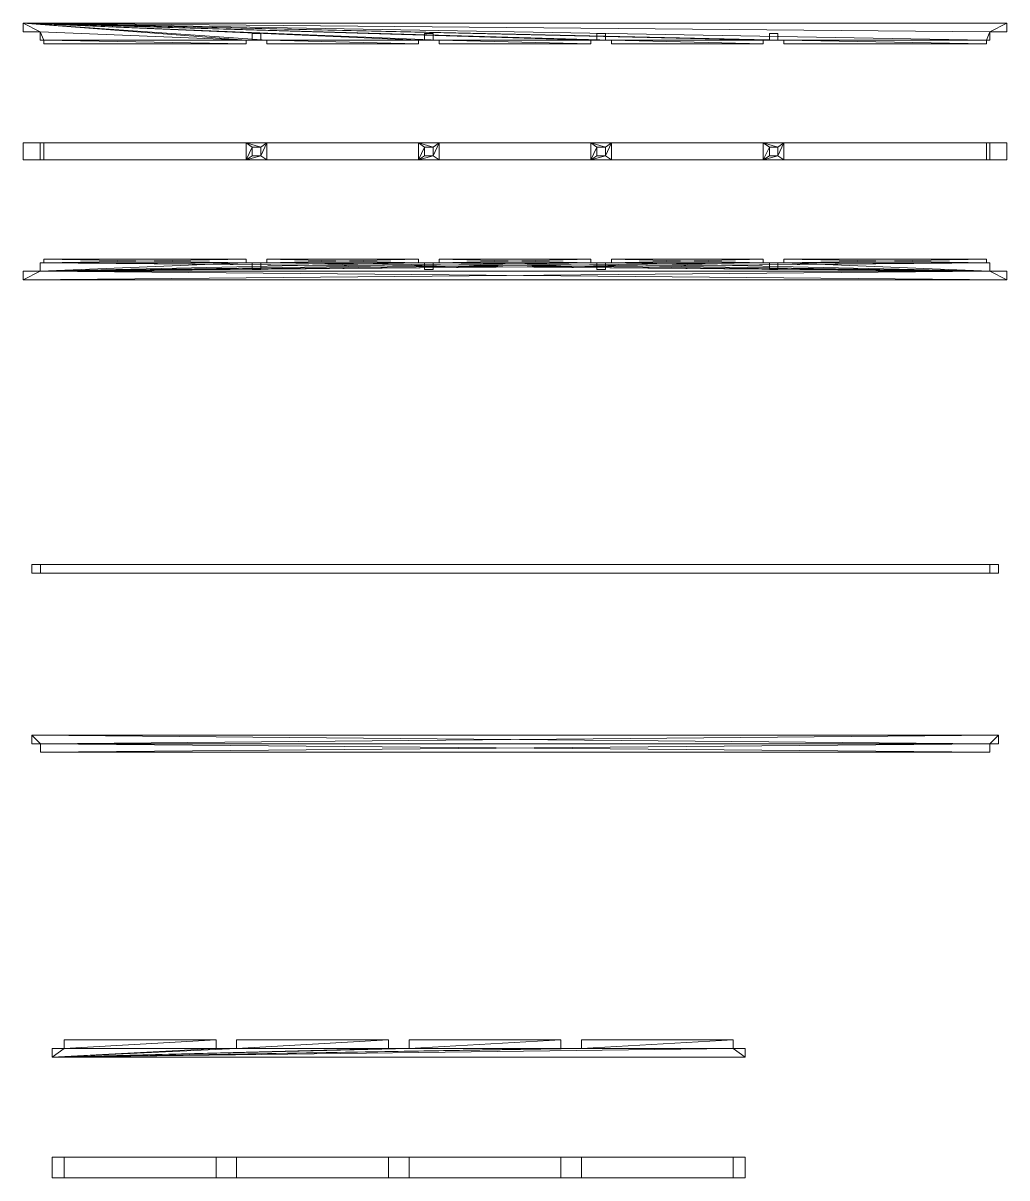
# Model space of a CAD drawing. Header units: millimetres. Extents: x 1039 to 86168, y -97507 to 20336.
# Drawn here: x 74698 to 86168, y -23712 to -10245 of the extents above; entities that cross this region are included whole.
import ezdxf

# ---------------------------------------------------------------- set-up
doc = ezdxf.new("R2010")
doc.units = ezdxf.units.MM
doc.header["$MEASUREMENT"] = 0
doc.layers.add('Чертежи клееныого БАЛКИ', color=7, linetype='Continuous')
doc.layers.add('ЧЕРТЕжи обвязка брус', color=7, linetype='Continuous')

# ---------------------------------------------------------------- blocks, each defined once
blk = doc.blocks.new('Морф_C923978B-8B21-4282-8035-4566101D51B5')
at = {"layer": 'ЧЕРТЕжи обвязка брус', "lineweight": 0}
mesh = blk.add_polyface(dxfattribs=at)
corners = [(77298, -11841, -97), (74938, -11841, -97), (74938, -11641, -97), (77298, -11641, -97), (74938, -11841, -57), (74898, -11841, -57), (74898, -11641, -57), (74938, -11641, -57), (77298, -11841, -57), (77298, -11641, -57), (77538, -11641, -57), (77538, -11841, -57), (77368, -11791, -57), (77468, -11791, -57), (77468, -11691, -57), (77368, -11691, -57), (74898, -11841, 43), (74698, -11841, 43), (74698, -11641, 43), (74898, -11641, 43), (74698, -11841, 143), (74698, -11641, 143), (77368, -11791, 23), (77468, -11791, 23), (77468, -11691, 23), (77368, -11691, 23), (77538, -11841, -97), (79308, -11841, -97), (79308, -11841, -57), (79548, -11841, -57), (79548, -11841, -97), (81318, -11841, -97), (81318, -11841, -57), (81558, -11841, -57), (81558, -11841, -97), (83328, -11841, -97), (83328, -11841, -57), (83568, -11841, -57), (83568, -11841, -97), (85928, -11841, -97), (85928, -11841, -57), (85968, -11841, -57), (85968, -11841, 43), (86168, -11841, 43), (86168, -11841, 143), (77538, -11641, -97), (79308, -11641, -97), (79308, -11641, -57), (79548, -11641, -57), (79378, -11791, -57), (79478, -11791, -57), (79478, -11691, -57), (79378, -11691, -57), (86168, -11641, 143), (79378, -11791, 23), (79478, -11791, 23), (79478, -11691, 23), (79378, -11691, 23), (86168, -11641, 43), (85968, -11641, 43), (85968, -11641, -57), (85928, -11641, -57), (85928, -11641, -97), (83568, -11641, -97), (83568, -11641, -57), (83328, -11641, -57), (83328, -11641, -97), (81558, -11641, -97), (81558, -11641, -57), (81318, -11641, -57), (81318, -11641, -97), (79548, -11641, -97), (81388, -11791, -57), (81488, -11791, -57), (81488, -11691, -57), (81388, -11691, -57), (83398, -11691, -57), (83398, -11791, -57), (83498, -11791, -57), (83498, -11691, -57), (81388, -11791, 23), (81488, -11791, 23), (83398, -11791, 23), (83498, -11791, 23), (81488, -11691, 23), (81388, -11691, 23), (83398, -11691, 23), (83498, -11691, 23)]
mesh.append_faces([[corners[k] for k in face] for face in [(0, 1, 2, 3), (4, 5, 6, 7), (1, 4, 7, 2), (16, 17, 18, 19), (5, 16, 19, 6), (17, 20, 21, 18), (13, 12, 22, 23), (15, 14, 24, 25), (22, 25, 24, 23), (12, 15, 25, 22), (14, 13, 23, 24), (8, 0, 3, 9), (27, 26, 45, 46), (28, 27, 46, 47), (21, 20, 44, 53), (50, 49, 54, 55), (52, 51, 56, 57), (54, 57, 56, 55), (49, 52, 57, 54), (51, 50, 55, 56), (26, 11, 10, 45), (31, 30, 71, 70), (35, 34, 67, 66), (34, 33, 68, 67), (32, 31, 70, 69), (36, 35, 66, 65), (30, 29, 48, 71), (73, 72, 80, 81), (78, 77, 82, 83), (75, 74, 84, 85), (80, 85, 84, 81), (82, 86, 87, 83), (77, 76, 86, 82), (72, 75, 85, 80), (74, 73, 81, 84), (39, 38, 63, 62), (41, 40, 61, 60), (43, 42, 59, 58), (42, 41, 60, 59), (44, 43, 58, 53), (86, 76, 79, 87), (79, 78, 83, 87), (38, 37, 64, 63), (40, 39, 62, 61)]], dxfattribs={"color": 33})
mesh.append_faces([[corners[k] for k in face] for face in [(39, 37, 38), (35, 33, 34), (31, 29, 30), (27, 11, 26), (0, 4, 1), (2, 9, 3), (45, 47, 46), (71, 69, 70), (67, 65, 66), (63, 61, 62)]], dxfattribs={"vtx0": -1, "color": 33})
mesh.append_faces([[corners[k] for k in face] for face in [(11, 13, 10), (10, 14, 9), (29, 50, 48), (48, 51, 47), (33, 73, 68), (68, 74, 69), (37, 78, 64), (64, 79, 65)]], dxfattribs={"vtx0": -1, "vtx1": -1, "color": 33})
mesh.append_faces([[corners[k] for k in face] for face in [(36, 40, 16), (32, 36, 16), (28, 32, 16), (8, 28, 16), (10, 7, 59), (48, 10, 59), (68, 48, 59), (64, 68, 59)]], dxfattribs={"vtx0": -1, "vtx1": -1, "vtx2": -1, "color": 33})
mesh.append_faces([[corners[k] for k in face] for face in [(15, 8, 9), (8, 12, 13), (10, 13, 14), (42, 44, 20), (42, 20, 17), (8, 16, 5), (52, 28, 47), (28, 49, 50), (48, 50, 51), (19, 21, 53), (19, 53, 58), (64, 59, 60), (75, 32, 69), (32, 72, 73), (68, 73, 74), (76, 36, 65), (36, 77, 78), (64, 78, 79)]], dxfattribs={"vtx0": -1, "vtx2": -1, "color": 33})
mesh.append_faces([[corners[k] for k in face] for face in [(15, 12, 8), (14, 15, 9), (11, 8, 13), (41, 42, 16), (40, 41, 16), (39, 40, 37), (35, 36, 33), (31, 32, 29), (27, 28, 11), (0, 8, 4), (52, 49, 28), (51, 52, 47), (29, 28, 50), (6, 19, 59), (7, 6, 59), (2, 7, 9), (45, 10, 47), (71, 48, 69), (67, 68, 65), (63, 64, 61), (75, 72, 32), (74, 75, 69), (33, 32, 73), (76, 77, 36), (79, 76, 65), (37, 36, 78)]], dxfattribs={"vtx1": -1, "vtx2": -1, "color": 33})
mesh.append_faces([[corners[k] for k in face] for face in [(42, 43, 44), (19, 18, 21)]], dxfattribs={"vtx2": -1, "color": 33})
blk = doc.blocks.new('Морф_4111F204-13A5-4C08-B6C9-81580ADD8D00')
at = {"layer": 'ЧЕРТЕжи обвязка брус', "lineweight": 0}
mesh = blk.add_polyface(dxfattribs=at)
corners = [(74898, -10445, 164), (74898, -10445, -36), (74938, -10445, -36), (74938, -10445, 164), (74938, -10485, -36), (77298, -10485, -36), (77298, -10485, 164), (74938, -10485, 164), (77298, -10445, 164), (77298, -10445, -36), (77538, -10445, -36), (77538, -10445, 164), (77368, -10445, 114), (77468, -10445, 114), (77468, -10445, 14), (77368, -10445, 14), (77368, -10365, 114), (77368, -10365, 14), (77468, -10365, 14), (77468, -10365, 114), (74698, -10345, -36), (74898, -10345, -36), (74898, -10345, 164), (74698, -10345, 164), (74698, -10245, -36), (74698, -10245, 164), (77538, -10485, -36), (79308, -10485, -36), (79308, -10485, 164), (77538, -10485, 164), (79308, -10445, -36), (79548, -10445, -36), (79548, -10445, 164), (79308, -10445, 164), (79478, -10445, 14), (79378, -10445, 14), (79378, -10445, 114), (79478, -10445, 114), (86168, -10245, -36), (86168, -10345, -36), (85968, -10345, -36), (85968, -10445, -36), (85928, -10445, -36), (85928, -10485, -36), (83568, -10485, -36), (83568, -10445, -36), (83328, -10445, -36), (83328, -10485, -36), (81558, -10485, -36), (81558, -10445, -36), (81318, -10445, -36), (81318, -10485, -36), (79548, -10485, -36), (79548, -10485, 164), (81318, -10485, 164), (81318, -10445, 164), (81558, -10445, 164), (81558, -10485, 164), (83328, -10485, 164), (83328, -10445, 164), (83568, -10445, 164), (83568, -10485, 164), (85928, -10485, 164), (85928, -10445, 164), (85968, -10445, 164), (85968, -10345, 164), (86168, -10345, 164), (86168, -10245, 164), (79378, -10365, 114), (79378, -10365, 14), (79478, -10365, 14), (79478, -10365, 114), (83398, -10445, 14), (83398, -10445, 114), (83498, -10445, 114), (83498, -10445, 14), (83398, -10365, 114), (83398, -10365, 14), (83498, -10365, 14), (83498, -10365, 114), (81488, -10445, 114), (81488, -10445, 14), (81388, -10445, 14), (81388, -10445, 114), (81388, -10365, 114), (81388, -10365, 14), (81488, -10365, 14), (81488, -10365, 114)]
mesh.append_faces([[corners[k] for k in face] for face in [(0, 1, 2, 3), (4, 5, 6, 7), (2, 4, 7, 3), (5, 9, 8, 6), (16, 17, 18, 19), (13, 12, 16, 19), (15, 14, 18, 17), (15, 17, 16, 12), (20, 21, 22, 23), (24, 20, 23, 25), (14, 13, 19, 18), (1, 0, 22, 21), (26, 27, 28, 29), (28, 27, 30, 33), (26, 29, 11, 10), (68, 69, 70, 71), (35, 34, 70, 69), (24, 25, 67, 38), (37, 36, 68, 71), (36, 35, 69, 68), (34, 37, 71, 70), (52, 51, 54, 53), (48, 47, 58, 57), (47, 46, 59, 58), (54, 51, 50, 55), (49, 48, 57, 56), (31, 52, 53, 32), (76, 77, 78, 79), (84, 85, 86, 87), (82, 81, 86, 85), (81, 80, 87, 86), (73, 72, 77, 76), (80, 83, 84, 87), (73, 76, 79, 74), (83, 82, 85, 84), (44, 43, 62, 61), (45, 44, 61, 60), (43, 42, 63, 62), (42, 41, 64, 63), (77, 72, 75, 78), (78, 75, 74, 79), (40, 39, 66, 65), (66, 39, 38, 67), (41, 40, 65, 64)]], dxfattribs={"color": 33})
mesh.append_faces([[corners[k] for k in face] for face in [(67, 65, 66)]], dxfattribs={"vtx0": -1, "color": 33})
mesh.append_faces([[corners[k] for k in face] for face in [(10, 14, 9), (9, 15, 8), (31, 34, 30), (30, 35, 33), (38, 40, 24), (45, 75, 46), (46, 72, 59), (49, 81, 50), (50, 82, 55)]], dxfattribs={"vtx0": -1, "vtx1": -1, "color": 33})
mesh.append_faces([[corners[k] for k in face] for face in [(9, 2, 21), (9, 21, 24), (30, 10, 24), (50, 31, 24), (46, 49, 24), (42, 45, 24), (40, 42, 24), (22, 3, 8), (25, 22, 8), (25, 11, 33), (25, 32, 55), (25, 56, 59), (25, 60, 63), (25, 63, 65)]], dxfattribs={"vtx0": -1, "vtx1": -1, "vtx2": -1, "color": 33})
mesh.append_faces([[corners[k] for k in face] for face in [(12, 11, 8), (11, 13, 14), (9, 14, 15), (36, 32, 33), (32, 37, 34), (30, 34, 35), (3, 6, 8), (25, 8, 11), (11, 28, 33), (25, 33, 32), (32, 54, 55), (25, 55, 56), (56, 58, 59), (25, 59, 60), (60, 62, 63), (73, 60, 59), (60, 74, 75), (46, 75, 72), (83, 56, 55), (56, 80, 81), (50, 81, 82)]], dxfattribs={"vtx0": -1, "vtx2": -1, "color": 33})
mesh.append_faces([[corners[k] for k in face] for face in [(39, 40, 38)]], dxfattribs={"vtx1": -1, "color": 33})
mesh.append_faces([[corners[k] for k in face] for face in [(12, 13, 11), (15, 12, 8), (10, 11, 14), (36, 37, 32), (35, 36, 33), (31, 32, 34), (9, 5, 2), (10, 9, 24), (30, 27, 10), (31, 30, 24), (50, 51, 31), (49, 50, 24), (46, 47, 49), (45, 46, 24), (42, 43, 45), (67, 25, 65), (73, 74, 60), (72, 73, 59), (45, 60, 75), (83, 80, 56), (82, 83, 55), (49, 56, 81)]], dxfattribs={"vtx1": -1, "vtx2": -1, "color": 33})
mesh.append_faces([[corners[k] for k in face] for face in [(21, 20, 24), (2, 1, 21), (5, 4, 2), (27, 26, 10), (51, 52, 31), (47, 48, 49), (43, 44, 45), (40, 41, 42), (25, 23, 22), (22, 0, 3), (3, 7, 6), (11, 29, 28), (32, 53, 54), (56, 57, 58), (60, 61, 62), (63, 64, 65)]], dxfattribs={"vtx2": -1, "color": 33})
blk = doc.blocks.new('Морф_7A787A20-CE74-4119-A6FF-52DD37D42DDF')
at = {"layer": 'ЧЕРТЕжи обвязка брус', "lineweight": 0}
mesh = blk.add_polyface(dxfattribs=at)
corners = [(77298, -12999, -157), (74938, -12999, -157), (74938, -12999, 43), (77298, -12999, 43), (74938, -13039, -157), (74898, -13039, -157), (74898, -13039, 43), (74938, -13039, 43), (77298, -13039, -157), (77298, -13039, 43), (77538, -13039, 43), (77538, -13039, -157), (77368, -13039, -107), (77468, -13039, -107), (77468, -13039, -7), (77368, -13039, -7), (74898, -13139, -157), (74698, -13139, -157), (74698, -13139, 43), (74898, -13139, 43), (74698, -13239, -157), (74698, -13239, 43), (77368, -13119, -107), (77468, -13119, -107), (77468, -13119, -7), (77368, -13119, -7), (77538, -12999, -157), (79308, -12999, -157), (79308, -13039, -157), (79548, -13039, -157), (79548, -12999, -157), (81318, -12999, -157), (81318, -13039, -157), (81558, -13039, -157), (81558, -12999, -157), (83328, -12999, -157), (83328, -13039, -157), (83568, -13039, -157), (83568, -12999, -157), (85928, -12999, -157), (85928, -13039, -157), (85968, -13039, -157), (85968, -13139, -157), (86168, -13139, -157), (86168, -13239, -157), (77538, -12999, 43), (79308, -12999, 43), (79308, -13039, 43), (79548, -13039, 43), (79378, -13039, -107), (79478, -13039, -107), (79478, -13039, -7), (79378, -13039, -7), (86168, -13239, 43), (79378, -13119, -107), (79478, -13119, -107), (79478, -13119, -7), (79378, -13119, -7), (86168, -13139, 43), (85968, -13139, 43), (85968, -13039, 43), (85928, -13039, 43), (85928, -12999, 43), (83568, -12999, 43), (83568, -13039, 43), (83328, -13039, 43), (83328, -12999, 43), (81558, -12999, 43), (81558, -13039, 43), (81318, -13039, 43), (81318, -12999, 43), (79548, -12999, 43), (81388, -13039, -107), (81488, -13039, -107), (81488, -13039, -7), (81388, -13039, -7), (83398, -13039, -7), (83398, -13039, -107), (83498, -13039, -107), (83498, -13039, -7), (81388, -13119, -107), (81488, -13119, -107), (83398, -13119, -107), (83498, -13119, -107), (81488, -13119, -7), (81388, -13119, -7), (83398, -13119, -7), (83498, -13119, -7)]
mesh.append_faces([[corners[k] for k in face] for face in [(0, 1, 2, 3), (4, 5, 6, 7), (1, 4, 7, 2), (16, 17, 18, 19), (5, 16, 19, 6), (17, 20, 21, 18), (13, 12, 22, 23), (15, 14, 24, 25), (22, 25, 24, 23), (12, 15, 25, 22), (14, 13, 23, 24), (8, 0, 3, 9), (27, 26, 45, 46), (28, 27, 46, 47), (21, 20, 44, 53), (50, 49, 54, 55), (52, 51, 56, 57), (54, 57, 56, 55), (49, 52, 57, 54), (51, 50, 55, 56), (26, 11, 10, 45), (31, 30, 71, 70), (35, 34, 67, 66), (34, 33, 68, 67), (32, 31, 70, 69), (36, 35, 66, 65), (30, 29, 48, 71), (73, 72, 80, 81), (78, 77, 82, 83), (75, 74, 84, 85), (80, 85, 84, 81), (82, 86, 87, 83), (77, 76, 86, 82), (72, 75, 85, 80), (74, 73, 81, 84), (39, 38, 63, 62), (41, 40, 61, 60), (43, 42, 59, 58), (42, 41, 60, 59), (44, 43, 58, 53), (86, 76, 79, 87), (79, 78, 83, 87), (38, 37, 64, 63), (40, 39, 62, 61)]], dxfattribs={"color": 33})
mesh.append_faces([[corners[k] for k in face] for face in [(39, 37, 38), (35, 33, 34), (31, 29, 30), (27, 11, 26), (0, 4, 1), (2, 9, 3), (45, 47, 46), (71, 69, 70), (67, 65, 66), (63, 61, 62)]], dxfattribs={"vtx0": -1, "color": 33})
mesh.append_faces([[corners[k] for k in face] for face in [(11, 13, 10), (10, 14, 9), (29, 50, 48), (48, 51, 47), (33, 73, 68), (68, 74, 69), (37, 78, 64), (64, 79, 65)]], dxfattribs={"vtx0": -1, "vtx1": -1, "color": 33})
mesh.append_faces([[corners[k] for k in face] for face in [(36, 40, 16), (32, 36, 16), (28, 32, 16), (8, 28, 16), (10, 7, 59), (48, 10, 59), (68, 48, 59), (64, 68, 59)]], dxfattribs={"vtx0": -1, "vtx1": -1, "vtx2": -1, "color": 33})
mesh.append_faces([[corners[k] for k in face] for face in [(15, 8, 9), (8, 12, 13), (10, 13, 14), (42, 44, 20), (42, 20, 17), (8, 16, 5), (52, 28, 47), (28, 49, 50), (48, 50, 51), (19, 21, 53), (19, 53, 58), (64, 59, 60), (75, 32, 69), (32, 72, 73), (68, 73, 74), (76, 36, 65), (36, 77, 78), (64, 78, 79)]], dxfattribs={"vtx0": -1, "vtx2": -1, "color": 33})
mesh.append_faces([[corners[k] for k in face] for face in [(15, 12, 8), (14, 15, 9), (11, 8, 13), (41, 42, 16), (40, 41, 16), (39, 40, 37), (35, 36, 33), (31, 32, 29), (27, 28, 11), (0, 8, 4), (52, 49, 28), (51, 52, 47), (29, 28, 50), (6, 19, 59), (7, 6, 59), (2, 7, 9), (45, 10, 47), (71, 48, 69), (67, 68, 65), (63, 64, 61), (75, 72, 32), (74, 75, 69), (33, 32, 73), (76, 77, 36), (79, 76, 65), (37, 36, 78)]], dxfattribs={"vtx1": -1, "vtx2": -1, "color": 33})
mesh.append_faces([[corners[k] for k in face] for face in [(42, 43, 44), (19, 18, 21)]], dxfattribs={"vtx2": -1, "color": 33})
blk = doc.blocks.new('Морф_63A3DD09-B3CA-4ADD-978C-BC405EEF0E8E')
at = {"layer": 'ЧЕРТЕжи обвязка брус', "lineweight": 0}
mesh = blk.add_polyface(dxfattribs=at)
corners = [(74799, -16658, 10), (74799, -16658, 110), (74799, -16558, 110), (74799, -16558, 10), (74899, -16658, 110), (74899, -16658, 210), (74899, -16558, 210), (74899, -16558, 110), (86069, -16658, 10), (86069, -16658, 110), (85968, -16658, 110), (85968, -16658, 210), (86069, -16558, 10), (85968, -16558, 210), (85968, -16558, 110), (86069, -16558, 110)]
mesh.append_faces([[corners[k] for k in face] for face in [(0, 1, 2, 3), (4, 5, 6, 7), (1, 4, 7, 2), (0, 3, 12, 8), (5, 11, 13, 6), (13, 11, 10, 14), (9, 8, 12, 15), (10, 9, 15, 14)]], dxfattribs={"color": 33})
mesh.append_faces([[corners[k] for k in face] for face in [(0, 4, 1), (12, 14, 15)]], dxfattribs={"vtx0": -1, "color": 33})
mesh.append_faces([[corners[k] for k in face] for face in [(8, 4, 0), (3, 14, 12)]], dxfattribs={"vtx0": -1, "vtx1": -1, "color": 33})
mesh.append_faces([[corners[k] for k in face] for face in [(10, 5, 4), (7, 13, 14)]], dxfattribs={"vtx0": -1, "vtx2": -1, "color": 33})
mesh.append_faces([[corners[k] for k in face] for face in [(8, 9, 4), (3, 2, 14)]], dxfattribs={"vtx1": -1, "vtx2": -1, "color": 33})
mesh.append_faces([[corners[k] for k in face] for face in [(10, 11, 5), (7, 6, 13)]], dxfattribs={"vtx2": -1, "color": 33})
blk = doc.blocks.new('Морф_F9CB1D14-E66B-4B3D-98BE-87FE35FE2299')
at = {"layer": 'ЧЕРТЕжи обвязка брус', "lineweight": 0}
mesh = blk.add_polyface(dxfattribs=at)
corners = [(74799, -18549, 26), (74799, -18649, 26), (74799, -18649, 126), (74799, -18549, 126), (74899, -18649, 26), (74899, -18749, 26), (74899, -18749, 126), (74899, -18649, 126), (86069, -18549, 26), (86069, -18649, 26), (85968, -18649, 26), (85968, -18749, 26), (86069, -18549, 126), (85968, -18749, 126), (85968, -18649, 126), (86069, -18649, 126)]
mesh.append_faces([[corners[k] for k in face] for face in [(0, 1, 2, 3), (4, 5, 6, 7), (1, 4, 7, 2), (0, 3, 12, 8), (5, 11, 13, 6), (13, 11, 10, 14), (9, 8, 12, 15), (10, 9, 15, 14)]], dxfattribs={"color": 33})
mesh.append_faces([[corners[k] for k in face] for face in [(0, 4, 1), (12, 14, 15)]], dxfattribs={"vtx0": -1, "color": 33})
mesh.append_faces([[corners[k] for k in face] for face in [(8, 4, 0), (3, 14, 12)]], dxfattribs={"vtx0": -1, "vtx1": -1, "color": 33})
mesh.append_faces([[corners[k] for k in face] for face in [(10, 5, 4), (7, 13, 14)]], dxfattribs={"vtx0": -1, "vtx2": -1, "color": 33})
mesh.append_faces([[corners[k] for k in face] for face in [(8, 9, 4), (3, 2, 14)]], dxfattribs={"vtx1": -1, "vtx2": -1, "color": 33})
mesh.append_faces([[corners[k] for k in face] for face in [(10, 11, 5), (7, 6, 13)]], dxfattribs={"vtx2": -1, "color": 33})
blk = doc.blocks.new('Морф_13C70D7E-9497-4AD5-B19F-465F027C87D3')
at = {"layer": 'Чертежи клееныого БАЛКИ', "lineweight": 0}
mesh = blk.add_polyface(dxfattribs=at)
corners = [(75037, -22203, -114), (75037, -22303, -114), (75037, -22303, 126), (75037, -22203, 126), (76947, -22103, -114), (75177, -22103, -114), (75177, -22103, 126), (76947, -22103, 126), (75177, -22203, -114), (75177, -22203, 126), (76947, -22203, -114), (76947, -22203, 126), (83117, -22303, -114), (83117, -22303, 126), (77187, -22203, -114), (77187, -22103, -114), (78957, -22103, -114), (78957, -22203, -114), (79197, -22203, -114), (79197, -22103, -114), (80967, -22103, -114), (80967, -22203, -114), (81207, -22203, -114), (81207, -22103, -114), (82977, -22103, -114), (82977, -22203, -114), (83117, -22203, -114), (83117, -22203, 126), (82977, -22203, 126), (82977, -22103, 126), (81207, -22103, 126), (81207, -22203, 126), (80967, -22203, 126), (80967, -22103, 126), (79197, -22103, 126), (79197, -22203, 126), (78957, -22203, 126), (78957, -22103, 126), (77187, -22103, 126), (77187, -22203, 126)]
mesh.append_faces([[corners[k] for k in face] for face in [(0, 1, 2, 3), (4, 5, 6, 7), (8, 0, 3, 9), (5, 8, 9, 6), (10, 4, 7, 11), (2, 1, 12, 13), (14, 10, 11, 39), (16, 15, 38, 37), (15, 14, 39, 38), (22, 21, 32, 31), (18, 17, 36, 35), (20, 19, 34, 33), (17, 16, 37, 36), (19, 18, 35, 34), (21, 20, 33, 32), (23, 22, 31, 30), (13, 12, 26, 27), (25, 28, 27, 26), (23, 30, 29, 24), (28, 25, 24, 29)]], dxfattribs={"color": 2})
mesh.append_faces([[corners[k] for k in face] for face in [(12, 25, 26)]], dxfattribs={"vtx0": -1, "color": 2})
mesh.append_faces([[corners[k] for k in face] for face in [(13, 28, 2)]], dxfattribs={"vtx0": -1, "vtx1": -1, "color": 2})
mesh.append_faces([[corners[k] for k in face] for face in [(1, 8, 10), (1, 14, 17), (1, 18, 21), (1, 22, 25), (11, 9, 2), (36, 39, 2), (32, 35, 2), (28, 31, 2)]], dxfattribs={"vtx0": -1, "vtx1": -1, "vtx2": -1, "color": 2})
mesh.append_faces([[corners[k] for k in face] for face in [(8, 4, 10), (1, 10, 14), (14, 16, 17), (1, 17, 18), (18, 20, 21), (1, 21, 22), (22, 24, 25)]], dxfattribs={"vtx0": -1, "vtx2": -1, "color": 2})
mesh.append_faces([[corners[k] for k in face] for face in [(27, 28, 13)]], dxfattribs={"vtx1": -1, "color": 2})
mesh.append_faces([[corners[k] for k in face] for face in [(12, 1, 25), (11, 7, 9), (39, 11, 2), (36, 37, 39), (35, 36, 2), (32, 33, 35), (31, 32, 2), (28, 29, 31)]], dxfattribs={"vtx1": -1, "vtx2": -1, "color": 2})
mesh.append_faces([[corners[k] for k in face] for face in [(1, 0, 8), (8, 5, 4), (14, 15, 16), (18, 19, 20), (22, 23, 24), (9, 3, 2), (7, 6, 9), (37, 38, 39), (33, 34, 35), (29, 30, 31)]], dxfattribs={"vtx2": -1, "color": 2})
blk = doc.blocks.new('Морф_523451DE-F230-4164-A428-08E813ADB0FB')
at = {"layer": 'Чертежи клееныого БАЛКИ', "lineweight": 0}
mesh = blk.add_polyface(dxfattribs=at)
corners = [(75037, -23472, 114), (75037, -23472, 14), (75037, -23712, 14), (75037, -23712, 114), (76947, -23472, 214), (75177, -23472, 214), (75177, -23712, 214), (76947, -23712, 214), (75177, -23472, 114), (75177, -23712, 114), (76947, -23472, 114), (76947, -23712, 114), (83117, -23472, 14), (83117, -23712, 14), (77187, -23472, 114), (77187, -23472, 214), (78957, -23472, 214), (78957, -23472, 114), (79197, -23472, 114), (79197, -23472, 214), (80967, -23472, 214), (80967, -23472, 114), (81207, -23472, 114), (81207, -23472, 214), (82977, -23472, 214), (82977, -23472, 114), (83117, -23472, 114), (83117, -23712, 114), (82977, -23712, 114), (82977, -23712, 214), (81207, -23712, 214), (81207, -23712, 114), (80967, -23712, 114), (80967, -23712, 214), (79197, -23712, 214), (79197, -23712, 114), (78957, -23712, 114), (78957, -23712, 214), (77187, -23712, 214), (77187, -23712, 114)]
mesh.append_faces([[corners[k] for k in face] for face in [(0, 1, 2, 3), (4, 5, 6, 7), (8, 0, 3, 9), (5, 8, 9, 6), (10, 4, 7, 11), (2, 1, 12, 13), (14, 10, 11, 39), (16, 15, 38, 37), (15, 14, 39, 38), (22, 21, 32, 31), (18, 17, 36, 35), (20, 19, 34, 33), (17, 16, 37, 36), (19, 18, 35, 34), (21, 20, 33, 32), (23, 22, 31, 30), (13, 12, 26, 27), (25, 28, 27, 26), (23, 30, 29, 24), (28, 25, 24, 29)]], dxfattribs={"color": 2})
mesh.append_faces([[corners[k] for k in face] for face in [(12, 25, 26)]], dxfattribs={"vtx0": -1, "color": 2})
mesh.append_faces([[corners[k] for k in face] for face in [(13, 28, 2)]], dxfattribs={"vtx0": -1, "vtx1": -1, "color": 2})
mesh.append_faces([[corners[k] for k in face] for face in [(1, 8, 10), (1, 14, 17), (1, 18, 21), (1, 22, 25), (11, 9, 2), (36, 39, 2), (32, 35, 2), (28, 31, 2)]], dxfattribs={"vtx0": -1, "vtx1": -1, "vtx2": -1, "color": 2})
mesh.append_faces([[corners[k] for k in face] for face in [(8, 4, 10), (1, 10, 14), (14, 16, 17), (1, 17, 18), (18, 20, 21), (1, 21, 22), (22, 24, 25)]], dxfattribs={"vtx0": -1, "vtx2": -1, "color": 2})
mesh.append_faces([[corners[k] for k in face] for face in [(27, 28, 13)]], dxfattribs={"vtx1": -1, "color": 2})
mesh.append_faces([[corners[k] for k in face] for face in [(12, 1, 25), (11, 7, 9), (39, 11, 2), (36, 37, 39), (35, 36, 2), (32, 33, 35), (31, 32, 2), (28, 29, 31)]], dxfattribs={"vtx1": -1, "vtx2": -1, "color": 2})
mesh.append_faces([[corners[k] for k in face] for face in [(1, 0, 8), (8, 5, 4), (14, 15, 16), (18, 19, 20), (22, 23, 24), (9, 3, 2), (7, 6, 9), (37, 38, 39), (33, 34, 35), (29, 30, 31)]], dxfattribs={"vtx2": -1, "color": 2})

msp = doc.modelspace()

# ---------------------------------------------------------------- block references
at = {"layer": 'Чертежи клееныого БАЛКИ', "linetype": 'Continuous', "lineweight": 0}
for name in ['Морф_13C70D7E-9497-4AD5-B19F-465F027C87D3', 'Морф_523451DE-F230-4164-A428-08E813ADB0FB']:
    msp.add_blockref(name, (0, 0), dxfattribs=at)
at = {"layer": 'ЧЕРТЕжи обвязка брус', "linetype": 'Continuous', "lineweight": 0}
for name in ['Морф_4111F204-13A5-4C08-B6C9-81580ADD8D00', 'Морф_C923978B-8B21-4282-8035-4566101D51B5', 'Морф_7A787A20-CE74-4119-A6FF-52DD37D42DDF', 'Морф_63A3DD09-B3CA-4ADD-978C-BC405EEF0E8E', 'Морф_F9CB1D14-E66B-4B3D-98BE-87FE35FE2299']:
    msp.add_blockref(name, (0, 0), dxfattribs=at)

doc.saveas('drawing.dxf')
